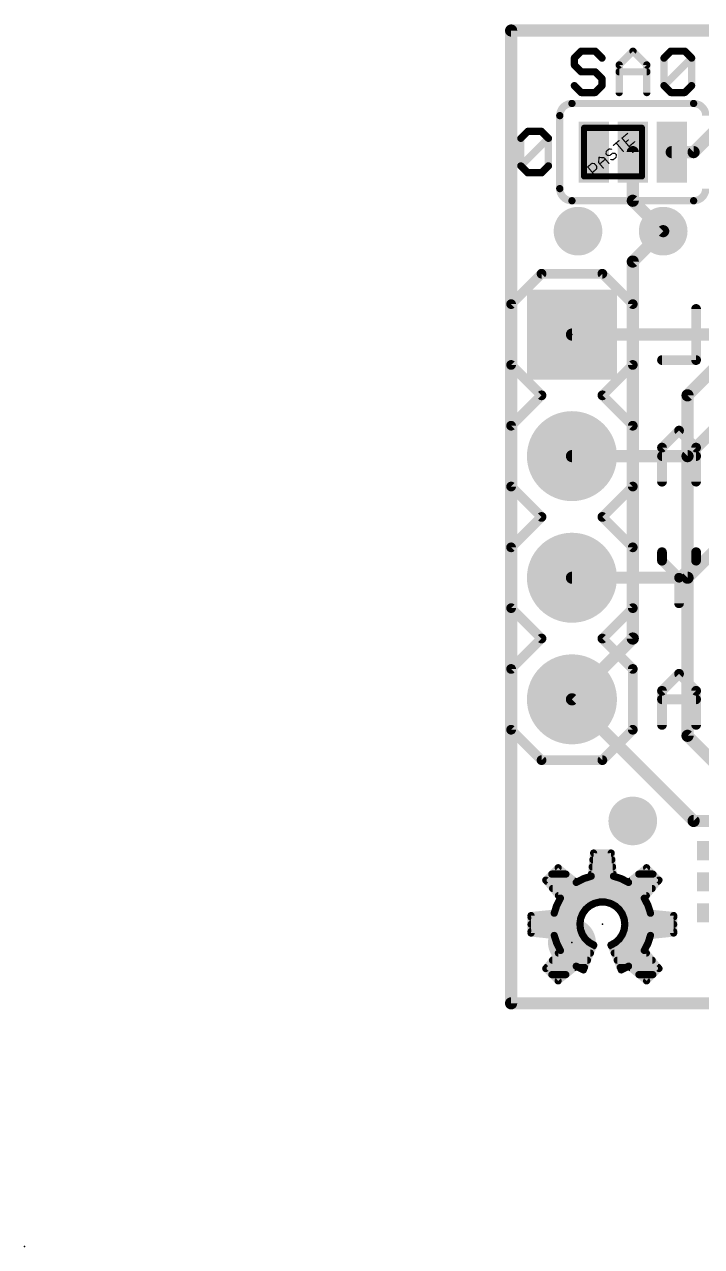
# Model space of a CAD drawing. Extents: x -10.2 to 20.4, y -5.1 to 20.4.
# Drawn here: x -10.16 to 3.98, y -5.08 to 20.45 of the extents above; entities that cross this region are included whole.
import ezdxf

# ---------------------------------------------------------------- set-up
doc = ezdxf.new("R2010")
doc.units = 0
for name, color, linetype in [('1', 12, 'CONTINUOUS'), ('16', 132, 'CONTINUOUS'), ('17', 110, 'CONTINUOUS'), ('18', 110, 'CONTINUOUS'), ('20', 53, 'CONTINUOUS'), ('21', 41, 'CONTINUOUS'), ('22', 40, 'CONTINUOUS'), ('23', 53, 'CONTINUOUS'), ('24', 53, 'CONTINUOUS'), ('51', 53, 'CONTINUOUS')]:
    doc.layers.add(name, color=color, linetype=linetype)

# ---------------------------------------------------------------- blocks, each defined once
blk = doc.blocks.new('RECT')
blk.add_solid([(-0.5, -0.5), (0.5, -0.5), (-0.5, 0.5), (0.5, 0.5)])
blk = doc.blocks.new('SQUAREP')
blk.add_solid([(-0.5, -0.5), (0.5, -0.5), (-0.5, 0.5), (0.5, 0.5)])
blk = doc.blocks.new('ROUNDP')
at = {"const_width": 0.5}
blk.add_lwpolyline([(0, -0.25, 1), (0, 0.25, 1), (0, -0.25)], format="xyb", dxfattribs=at)
blk = doc.blocks.new('PIE')
at = {"const_width": 0.5}
blk.add_lwpolyline([(0, -0.25, 1), (0, 0.25, 1), (0, -0.25)], format="xyb", dxfattribs=at)
blk = doc.blocks.new('ROUNDV')
at = {"const_width": 0.5}
blk.add_lwpolyline([(0, -0.25, 1), (0, 0.25, 1), (0, -0.25)], format="xyb", dxfattribs=at)

msp = doc.modelspace()

# ---------------------------------------------------------------- linework, layer by layer
at = {"layer": '1', "const_width": 0.254}
for points in [[(0, 0), (0, 20.32)], [(0, 20.32), (20.32, 20.32)], [(5.08, 19.05), (3.81, 17.78)], [(2.54, 16.764), (2.54, 17.78)], [(3.81, 17.78), (3.3528, 17.78)], [(3.175, 16.129), (2.54, 16.764)], [(1.27, 13.97), (5.588, 13.97)], [(3.683, 11.43), (4.953, 12.7)], [(1.27, 11.43), (3.683, 11.43)], [(3.683, 8.89), (4.953, 10.16)], [(1.27, 8.89), (3.683, 8.89)], [(1.27, 6.35), (3.81, 3.81)], [(3.81, 3.81), (8.128, 3.81)], [(20.32, 0), (0, 0)]]:
    msp.add_lwpolyline(points, dxfattribs=at)
at = {"layer": '1', "const_width": 0.127}
for points in [[(0.0635, 20.32, 1), (-0.0635, 20.32)], [(0, 20.3835, 1), (0, 20.2565)], [(2.6035, 17.78, 1), (2.4765, 17.78)], [(3.3528, 17.8435, 1), (3.3528, 17.7165)], [(3.7651, 17.8249, 1), (3.8549, 17.7351)], [(3.81, 17.7165, 1), (3.81, 17.8435)], [(2.5849, 16.8089, 1), (2.4951, 16.7191)], [(2.4765, 16.764, 1), (2.6035, 16.764)], [(3.1301, 16.0841, 1), (3.2199, 16.1739)], [(1.27, 14.0335, 1), (1.27, 13.9065)], [(1.27, 11.4935, 1), (1.27, 11.3665)], [(3.6381, 11.4749, 1), (3.7279, 11.3851)], [(3.683, 11.3665, 1), (3.683, 11.4935)], [(1.27, 8.9535, 1), (1.27, 8.8265)], [(3.6381, 8.9349, 1), (3.7279, 8.8451)], [(3.683, 8.8265, 1), (3.683, 8.9535)], [(1.3149, 6.3949, 1), (1.2251, 6.3051)], [(3.81, 3.8735, 1), (3.81, 3.7465)], [(3.7651, 3.7651, 1), (3.8549, 3.8549)], [(0, 0.0635, 1), (0, -0.0635)], [(-0.0635, 0, 1), (0.0635, 0)]]:
    msp.add_lwpolyline(points, format="xyb", dxfattribs=at)
at = {"layer": '16', "const_width": 0.254}
for points in [[(0, 0), (0, 20.32)], [(0, 20.32), (20.32, 20.32)], [(2.54, 15.494), (3.175, 16.129)], [(2.54, 7.62), (2.54, 15.494)], [(3.683, 12.7), (5.08, 14.097)], [(3.683, 5.588), (3.683, 12.7)], [(1.27, 6.35), (2.54, 7.62)], [(6.985, 2.286), (3.683, 5.588)], [(20.32, 0), (0, 0)]]:
    msp.add_lwpolyline(points, dxfattribs=at)
at = {"layer": '16', "const_width": 0.127}
for points in [[(0.0635, 20.32, 1), (-0.0635, 20.32)], [(0, 20.3835, 1), (0, 20.2565)], [(3.2199, 16.0841, 1), (3.1301, 16.1739)], [(2.6035, 15.494, 1), (2.4765, 15.494)], [(2.4951, 15.5389, 1), (2.5849, 15.4491)], [(3.7465, 12.7, 1), (3.6195, 12.7)], [(3.6381, 12.7449, 1), (3.7279, 12.6551)], [(2.4765, 7.62, 1), (2.6035, 7.62)], [(2.5849, 7.5751, 1), (2.4951, 7.6649)], [(1.2251, 6.3949, 1), (1.3149, 6.3051)], [(3.7279, 5.6329, 1), (3.6381, 5.5431)], [(3.6195, 5.588, 1), (3.7465, 5.588)], [(0, 0.0635, 1), (0, -0.0635)], [(-0.0635, 0, 1), (0.0635, 0)]]:
    msp.add_lwpolyline(points, format="xyb", dxfattribs=at)
at = {"layer": '20', "const_width": 0.254}
for points in [[(0, 0), (0, 20.32)], [(0, 20.32), (20.32, 20.32)], [(20.32, 0), (0, 0)]]:
    msp.add_lwpolyline(points, dxfattribs=at)
at = {"layer": '20', "const_width": 0.127}
for points in [[(0.0635, 20.32, 1), (-0.0635, 20.32)], [(0, 20.3835, 1), (0, 20.2565)], [(0, 0.0635, 1), (0, -0.0635)], [(-0.0635, 0, 1), (0.0635, 0)]]:
    msp.add_lwpolyline(points, format="xyb", dxfattribs=at)
at = {"layer": '21'}
for points, const_width in [([(1.4649, 19.8889), (1.3208, 19.7449)], 0.1524), ([(1.753, 19.8889), (1.4649, 19.8889)], 0.1524), ([(1.897, 19.7449), (1.753, 19.8889)], 0.1524), ([(2.2563, 19.6008), (2.5444, 19.8889)], 0.1524), ([(2.5444, 19.8889), (2.8325, 19.6008)], 0.1524), ([(3.1918, 19.7449), (3.3359, 19.8889)], 0.1524), ([(3.3359, 19.8889), (3.624, 19.8889)], 0.1524), ([(3.624, 19.8889), (3.7681, 19.7449)], 0.1524), ([(1.3208, 19.7449), (1.3208, 19.6008)], 0.1524), ([(1.3208, 19.6008), (1.4649, 19.4568)], 0.1524), ([(2.2563, 19.0246), (2.2563, 19.6008)], 0.1524), ([(2.8325, 19.6008), (2.8325, 19.0246)], 0.1524), ([(3.1918, 19.1687), (3.1918, 19.7449)], 0.1524), ([(3.1918, 19.1687), (3.7681, 19.7449)], 0.1524), ([(3.7681, 19.7449), (3.7681, 19.1687)], 0.1524), ([(1.4649, 19.4568), (1.753, 19.4568)], 0.1524), ([(1.753, 19.4568), (1.897, 19.3127)], 0.1524), ([(2.2563, 19.4568), (2.8325, 19.4568)], 0.1524), ([(1.4649, 19.0246), (1.3208, 19.1687)], 0.1524), ([(1.897, 19.1687), (1.753, 19.0246)], 0.1524), ([(1.897, 19.3127), (1.897, 19.1687)], 0.1524), ([(3.3359, 19.0246), (3.1918, 19.1687)], 0.1524), ([(3.7681, 19.1687), (3.624, 19.0246)], 0.1524), ([(1.753, 19.0246), (1.4649, 19.0246)], 0.1524), ([(3.624, 19.0246), (3.3359, 19.0246)], 0.1524), ([(1.27, 18.796), (3.81, 18.796)], 0.1524), ([(1.016, 18.542), (1.016, 17.018)], 0.1524), ([(0.2032, 18.0685), (0.3473, 18.2125)], 0.1524), ([(0.2032, 17.4923), (0.2032, 18.0685)], 0.1524), ([(0.2032, 17.4923), (0.7794, 18.0685)], 0.1524), ([(0.3473, 18.2125), (0.6354, 18.2125)], 0.1524), ([(0.6354, 18.2125), (0.7794, 18.0685)], 0.1524), ([(0.7794, 18.0685), (0.7794, 17.4923)], 0.1524), ([(0.3473, 17.3482), (0.2032, 17.4923)], 0.1524), ([(0.6354, 17.3482), (0.3473, 17.3482)], 0.1524), ([(0.7794, 17.4923), (0.6354, 17.3482)], 0.1524), ([(3.81, 16.764), (1.27, 16.764)], 0.1524), ([(0.635, 15.24), (0, 14.605)], 0.2032), ([(1.905, 15.24), (0.635, 15.24)], 0.2032), ([(2.54, 14.605), (1.905, 15.24)], 0.2032), ([(0, 13.335), (0, 14.605)], 0.2032), ([(2.54, 14.605), (2.54, 13.335)], 0.2032), ([(0.635, 12.7), (0, 13.335)], 0.2032), ([(2.54, 13.335), (1.905, 12.7)], 0.2032), ([(0, 12.065), (0.635, 12.7)], 0.2032), ([(1.905, 12.7), (2.54, 12.065)], 0.2032), ([(0, 10.795), (0, 12.065)], 0.2032), ([(2.54, 12.065), (2.54, 10.795)], 0.2032), ([(0.635, 10.16), (0, 10.795)], 0.2032), ([(2.54, 10.795), (1.905, 10.16)], 0.2032), ([(0, 9.525), (0.635, 10.16)], 0.2032), ([(1.905, 10.16), (2.54, 9.525)], 0.2032), ([(0, 8.255), (0, 9.525)], 0.2032), ([(2.54, 9.525), (2.54, 8.255)], 0.2032), ([(0.635, 7.62), (0, 8.255)], 0.2032), ([(2.54, 8.255), (1.905, 7.62)], 0.2032), ([(0.635, 7.62), (0, 6.985)], 0.2032), ([(2.54, 6.985), (1.905, 7.62)], 0.2032), ([(0, 5.715), (0, 6.985)], 0.2032), ([(2.54, 6.985), (2.54, 5.715)], 0.2032), ([(0.635, 5.08), (0, 5.715)], 0.2032), ([(2.54, 5.715), (1.905, 5.08)], 0.2032), ([(1.905, 5.08), (0.635, 5.08)], 0.2032)]:
    msp.add_lwpolyline(points, dxfattribs=dict(at, const_width=const_width))
for points, const_width in [([(1.4649, 19.927, 1), (1.4649, 19.8508)], 0.0762), ([(1.4918, 19.862, 1), (1.4379, 19.9159)], 0.0762), ([(1.7799, 19.9159, 1), (1.726, 19.862)], 0.0762), ([(1.753, 19.8508, 1), (1.753, 19.927)], 0.0762), ([(2.5714, 19.9159, 1), (2.5175, 19.862)], 0.0762), ([(2.5714, 19.862, 1), (2.5175, 19.9159)], 0.0762), ([(3.3359, 19.927, 1), (3.3359, 19.8508)], 0.0762), ([(3.3628, 19.862, 1), (3.309, 19.9159)], 0.0762), ([(3.6509, 19.9159, 1), (3.5971, 19.862)], 0.0762), ([(3.624, 19.8508, 1), (3.624, 19.927)], 0.0762), ([(1.3589, 19.7449, 1), (1.2827, 19.7449)], 0.0762), ([(1.2939, 19.7718, 1), (1.3477, 19.7179)], 0.0762), ([(1.3477, 19.6278, 1), (1.2939, 19.5739)], 0.0762), ([(1.8701, 19.7179, 1), (1.924, 19.7718)], 0.0762), ([(2.2944, 19.6008, 1), (2.2182, 19.6008)], 0.0762), ([(2.2294, 19.6278, 1), (2.2833, 19.5739)], 0.0762), ([(2.8706, 19.6008, 1), (2.7944, 19.6008)], 0.0762), ([(2.8056, 19.5739, 1), (2.8595, 19.6278)], 0.0762), ([(3.2299, 19.7449, 1), (3.1537, 19.7449)], 0.0762), ([(3.1649, 19.7718, 1), (3.2188, 19.7179)], 0.0762), ([(3.8062, 19.7449, 1), (3.73, 19.7449)], 0.0762), ([(3.795, 19.7179, 1), (3.7411, 19.7718)], 0.0762), ([(3.7411, 19.7179, 1), (3.795, 19.7718)], 0.0762), ([(1.2827, 19.6008, 1), (1.3589, 19.6008)], 0.0762), ([(1.4649, 19.4949, 1), (1.4649, 19.4187)], 0.0762), ([(1.4379, 19.4298, 1), (1.4918, 19.4837)], 0.0762), ([(1.7799, 19.4837, 1), (1.726, 19.4298)], 0.0762), ([(1.753, 19.4187, 1), (1.753, 19.4949)], 0.0762), ([(2.2563, 19.4949, 1), (2.2563, 19.4187)], 0.0762), ([(2.8325, 19.4187, 1), (2.8325, 19.4949)], 0.0762), ([(1.3477, 19.1956, 1), (1.2939, 19.1417)], 0.0762), ([(1.9351, 19.3127, 1), (1.8589, 19.3127)], 0.0762), ([(1.8589, 19.1687, 1), (1.9351, 19.1687)], 0.0762), ([(1.8701, 19.2858, 1), (1.924, 19.3397)], 0.0762), ([(1.924, 19.1417, 1), (1.8701, 19.1956)], 0.0762), ([(3.2188, 19.1956, 1), (3.1649, 19.1417)], 0.0762), ([(3.1649, 19.1956, 1), (3.2188, 19.1417)], 0.0762), ([(3.1537, 19.1687, 1), (3.2299, 19.1687)], 0.0762), ([(3.73, 19.1687, 1), (3.8062, 19.1687)], 0.0762), ([(3.795, 19.1417, 1), (3.7411, 19.1956)], 0.0762), ([(1.4649, 19.0627, 1), (1.4649, 18.9865)], 0.0762), ([(1.4379, 18.9977, 1), (1.4918, 19.0515)], 0.0762), ([(1.726, 19.0515, 1), (1.7799, 18.9977)], 0.0762), ([(1.753, 18.9865, 1), (1.753, 19.0627)], 0.0762), ([(2.2182, 19.0246, 1), (2.2944, 19.0246)], 0.0762), ([(2.7944, 19.0246, 1), (2.8706, 19.0246)], 0.0762), ([(3.3359, 19.0627, 1), (3.3359, 18.9865)], 0.0762), ([(3.309, 18.9977, 1), (3.3628, 19.0515)], 0.0762), ([(3.5971, 19.0515, 1), (3.6509, 18.9977)], 0.0762), ([(3.624, 18.9865, 1), (3.624, 19.0627)], 0.0762), ([(1.27, 18.796, 0.4142), (1.016, 18.542)], 0.1524), ([(1.27, 18.8341, 1), (1.27, 18.7579)], 0.0762), ([(1.27, 18.7579, 1), (1.27, 18.8341)], 0.0762), ([(4.064, 18.542, 0.4142), (3.81, 18.796)], 0.1524), ([(3.81, 18.8341, 1), (3.81, 18.7579)], 0.0762), ([(3.81, 18.7579, 1), (3.81, 18.8341)], 0.0762), ([(1.0541, 18.542, 1), (0.9779, 18.542)], 0.0762), ([(0.9779, 18.542, 1), (1.0541, 18.542)], 0.0762), ([(0.2413, 18.0685, 1), (0.1651, 18.0685)], 0.0762), ([(0.1763, 18.0954, 1), (0.2301, 18.0415)], 0.0762), ([(0.3473, 18.2506, 1), (0.3473, 18.1744)], 0.0762), ([(0.3742, 18.1856, 1), (0.3203, 18.2395)], 0.0762), ([(0.6623, 18.2395, 1), (0.6084, 18.1856)], 0.0762), ([(0.6354, 18.1744, 1), (0.6354, 18.2506)], 0.0762), ([(0.8175, 18.0685, 1), (0.7413, 18.0685)], 0.0762), ([(0.8064, 18.0415, 1), (0.7525, 18.0954)], 0.0762), ([(0.7525, 18.0415, 1), (0.8064, 18.0954)], 0.0762), ([(0.2301, 17.5192, 1), (0.1763, 17.4653)], 0.0762), ([(0.1763, 17.5192, 1), (0.2301, 17.4653)], 0.0762), ([(0.1651, 17.4923, 1), (0.2413, 17.4923)], 0.0762), ([(0.3473, 17.3863, 1), (0.3473, 17.3101)], 0.0762), ([(0.3203, 17.3213, 1), (0.3742, 17.3751)], 0.0762), ([(0.6084, 17.3751, 1), (0.6623, 17.3213)], 0.0762), ([(0.6354, 17.3101, 1), (0.6354, 17.3863)], 0.0762), ([(0.7413, 17.4923, 1), (0.8175, 17.4923)], 0.0762), ([(0.8064, 17.4653, 1), (0.7525, 17.5192)], 0.0762), ([(1.016, 17.018, 0.4142), (1.27, 16.764)], 0.1524), ([(1.0541, 17.018, 1), (0.9779, 17.018)], 0.0762), ([(0.9779, 17.018, 1), (1.0541, 17.018)], 0.0762), ([(3.81, 16.764, 0.4142), (4.064, 17.018)], 0.1524), ([(1.27, 16.8021, 1), (1.27, 16.7259)], 0.0762), ([(1.27, 16.7259, 1), (1.27, 16.8021)], 0.0762), ([(3.81, 16.8021, 1), (3.81, 16.7259)], 0.0762), ([(3.81, 16.7259, 1), (3.81, 16.8021)], 0.0762), ([(0.635, 15.2908, 1), (0.635, 15.1892)], 0.1016), ([(0.6709, 15.2041, 1), (0.5991, 15.2759)], 0.1016), ([(1.9409, 15.2759, 1), (1.8691, 15.2041)], 0.1016), ([(1.905, 15.1892, 1), (1.905, 15.2908)], 0.1016), ([(0.0508, 14.605, 1), (-0.0508, 14.605)], 0.1016), ([(-0.0359, 14.6409, 1), (0.0359, 14.5691)], 0.1016), ([(2.5908, 14.605, 1), (2.4892, 14.605)], 0.1016), ([(2.5041, 14.5691, 1), (2.5759, 14.6409)], 0.1016), ([(0.0359, 13.3709, 1), (-0.0359, 13.2991)], 0.1016), ([(-0.0508, 13.335, 1), (0.0508, 13.335)], 0.1016), ([(2.4892, 13.335, 1), (2.5908, 13.335)], 0.1016), ([(2.5759, 13.2991, 1), (2.5041, 13.3709)], 0.1016), ([(0.6709, 12.6641, 1), (0.5991, 12.7359)], 0.1016), ([(0.5991, 12.6641, 1), (0.6709, 12.7359)], 0.1016), ([(1.9409, 12.7359, 1), (1.8691, 12.6641)], 0.1016), ([(1.8691, 12.7359, 1), (1.9409, 12.6641)], 0.1016), ([(0.0508, 12.065, 1), (-0.0508, 12.065)], 0.1016), ([(-0.0359, 12.1009, 1), (0.0359, 12.0291)], 0.1016), ([(2.5908, 12.065, 1), (2.4892, 12.065)], 0.1016), ([(2.5041, 12.0291, 1), (2.5759, 12.1009)], 0.1016), ([(0.0359, 10.8309, 1), (-0.0359, 10.7591)], 0.1016), ([(-0.0508, 10.795, 1), (0.0508, 10.795)], 0.1016), ([(2.4892, 10.795, 1), (2.5908, 10.795)], 0.1016), ([(2.5759, 10.7591, 1), (2.5041, 10.8309)], 0.1016), ([(0.6709, 10.1241, 1), (0.5991, 10.1959)], 0.1016), ([(0.5991, 10.1241, 1), (0.6709, 10.1959)], 0.1016), ([(1.9409, 10.1959, 1), (1.8691, 10.1241)], 0.1016), ([(1.8691, 10.1959, 1), (1.9409, 10.1241)], 0.1016), ([(0.0508, 9.525, 1), (-0.0508, 9.525)], 0.1016), ([(-0.0359, 9.5609, 1), (0.0359, 9.4891)], 0.1016), ([(2.5908, 9.525, 1), (2.4892, 9.525)], 0.1016), ([(2.5041, 9.4891, 1), (2.5759, 9.5609)], 0.1016), ([(0.0359, 8.2909, 1), (-0.0359, 8.2191)], 0.1016), ([(-0.0508, 8.255, 1), (0.0508, 8.255)], 0.1016), ([(2.4892, 8.255, 1), (2.5908, 8.255)], 0.1016), ([(2.5759, 8.2191, 1), (2.5041, 8.2909)], 0.1016), ([(0.6709, 7.5841, 1), (0.5991, 7.6559)], 0.1016), ([(0.5991, 7.5841, 1), (0.6709, 7.6559)], 0.1016), ([(1.9409, 7.6559, 1), (1.8691, 7.5841)], 0.1016), ([(1.8691, 7.6559, 1), (1.9409, 7.5841)], 0.1016), ([(0.0508, 6.985, 1), (-0.0508, 6.985)], 0.1016), ([(-0.0359, 7.0209, 1), (0.0359, 6.9491)], 0.1016), ([(2.5908, 6.985, 1), (2.4892, 6.985)], 0.1016), ([(2.5041, 6.9491, 1), (2.5759, 7.0209)], 0.1016), ([(0.0359, 5.7509, 1), (-0.0359, 5.6791)], 0.1016), ([(-0.0508, 5.715, 1), (0.0508, 5.715)], 0.1016), ([(2.4892, 5.715, 1), (2.5908, 5.715)], 0.1016), ([(2.5759, 5.6791, 1), (2.5041, 5.7509)], 0.1016), ([(0.635, 5.1308, 1), (0.635, 5.0292)], 0.1016), ([(0.5991, 5.0441, 1), (0.6709, 5.1159)], 0.1016), ([(1.8691, 5.1159, 1), (1.9409, 5.0441)], 0.1016), ([(1.905, 5.0292, 1), (1.905, 5.1308)], 0.1016)]:
    msp.add_lwpolyline(points, format="xyb", dxfattribs=dict(at, const_width=const_width))
at = {"layer": '22'}
for points, const_width in [([(3.8618, 14.5043), (3.8618, 13.4366)], 0.2032), ([(3.8618, 13.4366), (3.15, 13.4366)], 0.2032), ([(3.5059, 11.9643), (3.15, 11.6084)], 0.2032), ([(3.8618, 11.6084), (3.5059, 11.9643)], 0.2032), ([(3.15, 11.6084), (3.15, 10.8966)], 0.2032), ([(3.8618, 11.4305), (3.15, 11.4305)], 0.2032), ([(3.8618, 10.8966), (3.8618, 11.6084)], 0.2032), ([(3.15, 9.2464), (3.15, 9.4243)], 0.2032), ([(3.8618, 9.4243), (3.8618, 9.2464)], 0.2032), ([(3.5059, 8.8905), (3.15, 9.2464)], 0.2032), ([(3.8618, 9.2464), (3.5059, 8.8905)], 0.2032), ([(3.5059, 8.8905), (3.5059, 8.3566)], 0.2032), ([(3.5059, 6.8843), (3.15, 6.5284)], 0.2032), ([(3.8618, 6.5284), (3.5059, 6.8843)], 0.2032), ([(3.15, 6.5284), (3.15, 5.8166)], 0.2032), ([(3.8618, 6.3505), (3.15, 6.3505)], 0.2032), ([(3.8618, 5.8166), (3.8618, 6.5284)], 0.2032), ([(1.673, 2.6559), (1.7222, 3.1398)], 0.15), ([(1.708, 3), (2.102, 3)], 0.15), ([(1.7222, 3.1398), (2.0878, 3.1398)], 0.15), ([(2.0878, 3.1398), (2.137, 2.6559)], 0.15), ([(0.723, 2.5745), (0.9815, 2.833)], 0.15), ([(0.9815, 2.833), (1.3585, 2.5256)], 0.15), ([(1.6927, 2.85), (2.1173, 2.85)], 0.15), ([(2.4515, 2.5256), (2.8285, 2.833)], 0.15), ([(2.8285, 2.833), (3.087, 2.5745)], 0.15), ([(1.0304, 2.1975), (0.723, 2.5745)], 0.15), ([(0.743, 2.55), (1.3286, 2.55)], 0.15), ([(0.8485, 2.7), (1.1446, 2.7)], 0.15), ([(1.3585, 2.5256), (1.5103, 2.6038)], 0.15), ([(1.4059, 2.55), (2.4041, 2.55)], 0.15), ([(1.5103, 2.6038), (1.673, 2.6559)], 0.15), ([(1.6775, 2.7), (2.1325, 2.7)], 0.15), ([(2.137, 2.6559), (2.2997, 2.6038)], 0.15), ([(2.2997, 2.6038), (2.4515, 2.5256)], 0.15), ([(2.4814, 2.55), (3.067, 2.55)], 0.15), ([(2.6654, 2.7), (2.9615, 2.7)], 0.15), ([(3.087, 2.5745), (2.7796, 2.1975)], 0.15), ([(0.8653, 2.4), (2.9447, 2.4)], 0.15), ([(0.9876, 2.25), (2.8224, 2.25)], 0.15), ([(0.9001, 1.883), (0.9522, 2.0457)], 0.15), ([(0.9522, 2.0457), (1.0304, 2.1975)], 0.15), ([(0.9802, 2.1), (1.7818, 2.1)], 0.15), ([(1.5595, 1.9676), (1.4942, 1.8764)], 0.15), ([(1.6447, 2.0406), (1.5595, 1.9676)], 0.15), ([(1.7448, 2.0914), (1.6447, 2.0406)], 0.15), ([(1.854, 2.1168), (1.7448, 2.0914)], 0.15), ([(1.9662, 2.1156), (1.854, 2.1168)], 0.15), ([(2.0749, 2.0878), (1.9662, 2.1156)], 0.15), ([(2.0272, 2.1), (2.8298, 2.1)], 0.15), ([(2.1739, 2.0349), (2.0749, 2.0878)], 0.15), ([(2.2574, 1.96), (2.1739, 2.0349)], 0.15), ([(2.7796, 2.1975), (2.8578, 2.0457)], 0.15), ([(2.8578, 2.0457), (2.9099, 1.883)], 0.15), ([(0.4162, 1.8338), (0.9001, 1.883)], 0.15), ([(0.4162, 1.4682), (0.4162, 1.8338)], 0.15), ([(0.4162, 1.8), (1.4635, 1.8)], 0.15), ([(0.9216, 1.95), (1.5469, 1.95)], 0.15), ([(1.4523, 1.7723), (1.4365, 1.6612)], 0.15), ([(1.4942, 1.8764), (1.4523, 1.7723)], 0.15), ([(2.3208, 1.8674), (2.2574, 1.96)], 0.15), ([(2.2643, 1.95), (2.8884, 1.95)], 0.15), ([(2.3603, 1.7624), (2.3208, 1.8674)], 0.15), ([(2.3462, 1.8), (3.3938, 1.8)], 0.15), ([(2.3738, 1.651), (2.3603, 1.7624)], 0.15), ([(2.9099, 1.883), (3.3938, 1.8338)], 0.15), ([(3.3938, 1.8338), (3.3938, 1.4682)], 0.15), ([(0.4162, 1.65), (1.4376, 1.65)], 0.15), ([(0.4162, 1.5), (1.4649, 1.5)], 0.15), ([(0.9001, 1.419), (0.4162, 1.4682)], 0.15), ([(1.4365, 1.6612), (1.4475, 1.5495)], 0.15), ([(1.4475, 1.5495), (1.4847, 1.4437)], 0.15), ([(2.3227, 1.4382), (2.3609, 1.5416)], 0.15), ([(2.3455, 1.5), (3.3938, 1.5)], 0.15), ([(2.3609, 1.5416), (2.3738, 1.651)], 0.15), ([(2.3737, 1.65), (3.3938, 1.65)], 0.15), ([(3.3938, 1.4682), (2.9099, 1.419)], 0.15), ([(0.9522, 1.2563), (0.9001, 1.419)], 0.15), ([(0.9222, 1.35), (1.5457, 1.35)], 0.15), ([(1.0304, 1.1045), (0.9522, 1.2563)], 0.15), ([(1.4847, 1.4437), (1.546, 1.3497)], 0.15), ([(1.7256, 1.2179), (1.5103, 0.6982)], 0.15), ([(1.546, 1.3497), (1.6278, 1.273)], 0.15), ([(1.6278, 1.273), (1.7256, 1.2179)], 0.15), ([(2.0844, 1.2179), (2.1806, 1.2717)], 0.15), ([(2.2997, 0.6982), (2.0844, 1.2179)], 0.15), ([(2.1806, 1.2717), (2.2615, 1.3465)], 0.15), ([(2.2615, 1.3465), (2.3227, 1.4382)], 0.15), ([(2.2638, 1.35), (2.8878, 1.35)], 0.15), ([(2.8578, 1.2563), (2.7796, 1.1045)], 0.15), ([(2.9099, 1.419), (2.8578, 1.2563)], 0.15), ([(0.723, 0.7275), (1.0304, 1.1045)], 0.15), ([(0.9812, 1.2), (1.7182, 1.2)], 0.15), ([(0.986, 1.05), (1.656, 1.05)], 0.15), ([(2.0918, 1.2), (2.8288, 1.2)], 0.15), ([(2.154, 1.05), (2.824, 1.05)], 0.15), ([(2.7796, 1.1045), (3.087, 0.7275)], 0.15), ([(0.9815, 0.469), (0.723, 0.7275)], 0.15), ([(0.7413, 0.75), (1.3261, 0.75)], 0.15), ([(0.8637, 0.9), (1.5939, 0.9)], 0.15), ([(1.3585, 0.7764), (0.9815, 0.469)], 0.15), ([(1.5103, 0.6982), (1.3585, 0.7764)], 0.15), ([(1.4098, 0.75), (1.5318, 0.75)], 0.15), ([(2.2161, 0.9), (2.9463, 0.9)], 0.15), ([(2.2782, 0.75), (2.4003, 0.75)], 0.15), ([(2.4515, 0.7764), (2.2997, 0.6982)], 0.15), ([(2.8285, 0.469), (2.4515, 0.7764)], 0.15), ([(2.4839, 0.75), (3.0687, 0.75)], 0.15), ([(3.087, 0.7275), (2.8285, 0.469)], 0.15), ([(0.8505, 0.6), (1.1422, 0.6)], 0.15), ([(2.6678, 0.6), (2.9595, 0.6)], 0.15)]:
    msp.add_lwpolyline(points, dxfattribs=dict(at, const_width=const_width))
for points, const_width in [([(3.9126, 14.5043, 1), (3.811, 14.5043)], 0.1016), ([(3.15, 13.4874, 1), (3.15, 13.3858)], 0.1016), ([(3.8618, 13.3858, 1), (3.8618, 13.4874)], 0.1016), ([(3.811, 13.4366, 1), (3.9126, 13.4366)], 0.1016), ([(3.5418, 12.0002, 1), (3.47, 11.9284)], 0.1016), ([(3.5418, 11.9284, 1), (3.47, 12.0002)], 0.1016), ([(3.2008, 11.6084, 1), (3.0992, 11.6084)], 0.1016), ([(3.1141, 11.6443, 1), (3.1859, 11.5725)], 0.1016), ([(3.15, 11.4813, 1), (3.15, 11.3797)], 0.1016), ([(3.9126, 11.6084, 1), (3.811, 11.6084)], 0.1016), ([(3.8259, 11.5725, 1), (3.8977, 11.6443)], 0.1016), ([(3.8618, 11.3797, 1), (3.8618, 11.4813)], 0.1016), ([(3.0992, 10.8966, 1), (3.2008, 10.8966)], 0.1016), ([(3.811, 10.8966, 1), (3.9126, 10.8966)], 0.1016), ([(3.2008, 9.4243, 1), (3.0992, 9.4243)], 0.1016), ([(3.9126, 9.4243, 1), (3.811, 9.4243)], 0.1016), ([(3.1859, 9.2823, 1), (3.1141, 9.2104)], 0.1016), ([(3.0992, 9.2464, 1), (3.2008, 9.2464)], 0.1016), ([(3.811, 9.2464, 1), (3.9126, 9.2464)], 0.1016), ([(3.8977, 9.2104, 1), (3.8259, 9.2823)], 0.1016), ([(3.5567, 8.8905, 1), (3.4551, 8.8905)], 0.1016), ([(3.47, 8.9264, 1), (3.5418, 8.8545)], 0.1016), ([(3.47, 8.8545, 1), (3.5418, 8.9264)], 0.1016), ([(3.4551, 8.3566, 1), (3.5567, 8.3566)], 0.1016), ([(3.5418, 6.9202, 1), (3.47, 6.8484)], 0.1016), ([(3.5418, 6.8484, 1), (3.47, 6.9202)], 0.1016), ([(3.2008, 6.5284, 1), (3.0992, 6.5284)], 0.1016), ([(3.1141, 6.5643, 1), (3.1859, 6.4925)], 0.1016), ([(3.15, 6.4013, 1), (3.15, 6.2997)], 0.1016), ([(3.9126, 6.5284, 1), (3.811, 6.5284)], 0.1016), ([(3.8259, 6.4925, 1), (3.8977, 6.5643)], 0.1016), ([(3.8618, 6.2997, 1), (3.8618, 6.4013)], 0.1016), ([(3.0992, 5.8166, 1), (3.2008, 5.8166)], 0.1016), ([(3.811, 5.8166, 1), (3.9126, 5.8166)], 0.1016), ([(1.708, 3.0375, 1), (1.708, 2.9625)], 0.075), ([(1.7222, 3.1773, 1), (1.7222, 3.1023)], 0.075), ([(1.7595, 3.136, 1), (1.6849, 3.1436)], 0.075), ([(2.1251, 3.1436, 1), (2.0505, 3.136)], 0.075), ([(2.0878, 3.1023, 1), (2.0878, 3.1773)], 0.075), ([(2.102, 2.9625, 1), (2.102, 3.0375)], 0.075), ([(1.0052, 2.8621, 1), (0.9578, 2.8039)], 0.075), ([(1.008, 2.8065, 1), (0.955, 2.8595)], 0.075), ([(1.6927, 2.8875, 1), (1.6927, 2.8125)], 0.075), ([(2.1173, 2.8125, 1), (2.1173, 2.8875)], 0.075), ([(2.855, 2.8595, 1), (2.802, 2.8065)], 0.075), ([(2.8522, 2.8039, 1), (2.8048, 2.8621)], 0.075), ([(0.7521, 2.5982, 1), (0.6939, 2.5508)], 0.075), ([(0.6965, 2.601, 1), (0.7495, 2.548)], 0.075), ([(0.743, 2.5875, 1), (0.743, 2.5125)], 0.075), ([(0.8485, 2.7375, 1), (0.8485, 2.6625)], 0.075), ([(1.1446, 2.6625, 1), (1.1446, 2.7375)], 0.075), ([(1.3413, 2.5589, 1), (1.3757, 2.4923)], 0.075), ([(1.3286, 2.5125, 1), (1.3286, 2.5875)], 0.075), ([(1.3348, 2.4965, 1), (1.3822, 2.5547)], 0.075), ([(1.4059, 2.5875, 1), (1.4059, 2.5125)], 0.075), ([(1.4989, 2.6395, 1), (1.5218, 2.5681)], 0.075), ([(1.5275, 2.5705, 1), (1.4932, 2.6372)], 0.075), ([(1.6357, 2.6597, 1), (1.7103, 2.6521)], 0.075), ([(1.6775, 2.7375, 1), (1.6775, 2.6625)], 0.075), ([(1.6844, 2.6202, 1), (1.6616, 2.6916)], 0.075), ([(2.1484, 2.6916, 1), (2.1256, 2.6202)], 0.075), ([(2.0997, 2.6521, 1), (2.1743, 2.6597)], 0.075), ([(2.1325, 2.6625, 1), (2.1325, 2.7375)], 0.075), ([(2.3168, 2.6372, 1), (2.2825, 2.5705)], 0.075), ([(2.2882, 2.5681, 1), (2.3111, 2.6395)], 0.075), ([(2.4041, 2.5125, 1), (2.4041, 2.5875)], 0.075), ([(2.4278, 2.5547, 1), (2.4752, 2.4965)], 0.075), ([(2.4343, 2.4923, 1), (2.4687, 2.5589)], 0.075), ([(2.4814, 2.5875, 1), (2.4814, 2.5125)], 0.075), ([(2.6654, 2.7375, 1), (2.6654, 2.6625)], 0.075), ([(2.9615, 2.6625, 1), (2.9615, 2.7375)], 0.075), ([(3.1161, 2.5508, 1), (3.0579, 2.5982)], 0.075), ([(3.0605, 2.548, 1), (3.1135, 2.601)], 0.075), ([(3.067, 2.5125, 1), (3.067, 2.5875)], 0.075), ([(0.8653, 2.4375, 1), (0.8653, 2.3625)], 0.075), ([(0.9876, 2.2875, 1), (0.9876, 2.2125)], 0.075), ([(2.8224, 2.2125, 1), (2.8224, 2.2875)], 0.075), ([(2.9447, 2.3625, 1), (2.9447, 2.4375)], 0.075), ([(0.9188, 2.0628, 1), (0.9855, 2.0285)], 0.075), ([(0.9879, 2.0342, 1), (0.9165, 2.0571)], 0.075), ([(0.9802, 2.1375, 1), (0.9802, 2.0625)], 0.075), ([(1.0637, 2.1803, 1), (0.9971, 2.2147)], 0.075), ([(1.0013, 2.1738, 1), (1.0595, 2.2212)], 0.075), ([(1.59, 1.9457, 1), (1.529, 1.9894)], 0.075), ([(1.6277, 2.0741, 1), (1.6616, 2.0072)], 0.075), ([(1.6691, 2.0122, 1), (1.6203, 2.0691)], 0.075), ([(1.7362, 2.1279, 1), (1.7533, 2.0548)], 0.075), ([(1.7617, 2.0579, 1), (1.7278, 2.1248)], 0.075), ([(1.7818, 2.0625, 1), (1.7818, 2.1375)], 0.075), ([(1.8544, 2.1543, 1), (1.8536, 2.0793)], 0.075), ([(1.8625, 2.0803, 1), (1.8455, 2.1534)], 0.075), ([(1.9755, 2.1519, 1), (1.9569, 2.0793)], 0.075), ([(1.9658, 2.0781, 1), (1.9666, 2.1531)], 0.075), ([(2.0272, 2.1375, 1), (2.0272, 2.0625)], 0.075), ([(2.0926, 2.1208, 1), (2.0572, 2.0547)], 0.075), ([(2.0656, 2.0514, 1), (2.0842, 2.1241)], 0.075), ([(2.1989, 2.0628, 1), (2.1489, 2.007)], 0.075), ([(2.1562, 2.0018, 1), (2.1916, 2.068)], 0.075), ([(2.8129, 2.2147, 1), (2.7463, 2.1803)], 0.075), ([(2.7505, 2.2212, 1), (2.8087, 2.1738)], 0.075), ([(2.8935, 2.0571, 1), (2.8221, 2.0342)], 0.075), ([(2.8245, 2.0285, 1), (2.8912, 2.0628)], 0.075), ([(2.8298, 2.0625, 1), (2.8298, 2.1375)], 0.075), ([(0.4537, 1.8338, 1), (0.3787, 1.8338)], 0.075), ([(0.4124, 1.8711, 1), (0.42, 1.7965)], 0.075), ([(0.4162, 1.8375, 1), (0.4162, 1.7625)], 0.075), ([(0.8644, 1.8944, 1), (0.9358, 1.8716)], 0.075), ([(0.9216, 1.9875, 1), (0.9216, 1.9125)], 0.075), ([(0.9039, 1.8457, 1), (0.8963, 1.9203)], 0.075), ([(1.4175, 1.7862, 1), (1.4871, 1.7583)], 0.075), ([(1.4895, 1.767, 1), (1.4152, 1.7776)], 0.075), ([(1.4637, 1.8982, 1), (1.5246, 1.8545)], 0.075), ([(1.5289, 1.8624, 1), (1.4594, 1.8904)], 0.075), ([(1.4635, 1.7625, 1), (1.4635, 1.8375)], 0.075), ([(1.5351, 1.996, 1), (1.5839, 1.9391)], 0.075), ([(1.5469, 1.9125, 1), (1.5469, 1.9875)], 0.075), ([(2.2884, 1.9812, 1), (2.2265, 1.9388)], 0.075), ([(2.2643, 1.9875, 1), (2.2643, 1.9125)], 0.075), ([(2.2324, 1.9321, 1), (2.2825, 1.9879)], 0.075), ([(2.3559, 1.8806, 1), (2.2857, 1.8542)], 0.075), ([(2.2899, 1.8462, 1), (2.3518, 1.8886)], 0.075), ([(2.3462, 1.8375, 1), (2.3462, 1.7625)], 0.075), ([(2.3976, 1.7669, 1), (2.3231, 1.7579)], 0.075), ([(2.3253, 1.7492, 1), (2.3954, 1.7756)], 0.075), ([(2.9137, 1.9203, 1), (2.9061, 1.8457)], 0.075), ([(2.8742, 1.8716, 1), (2.9456, 1.8944)], 0.075), ([(2.8884, 1.9125, 1), (2.8884, 1.9875)], 0.075), ([(3.4313, 1.8338, 1), (3.3563, 1.8338)], 0.075), ([(3.39, 1.7965, 1), (3.3976, 1.8711)], 0.075), ([(3.3938, 1.7625, 1), (3.3938, 1.8375)], 0.075), ([(0.4162, 1.6875, 1), (0.4162, 1.6125)], 0.075), ([(0.4162, 1.5375, 1), (0.4162, 1.4625)], 0.075), ([(0.42, 1.5055, 1), (0.4124, 1.4309)], 0.075), ([(1.4738, 1.6648, 1), (1.3991, 1.6575)], 0.075), ([(1.3993, 1.6665, 1), (1.4736, 1.6559)], 0.075), ([(1.4828, 1.562, 1), (1.4121, 1.5371)], 0.075), ([(1.4101, 1.5458, 1), (1.4848, 1.5532)], 0.075), ([(1.4376, 1.6125, 1), (1.4376, 1.6875)], 0.075), ([(1.4649, 1.4625, 1), (1.4649, 1.5375)], 0.075), ([(2.3455, 1.5375, 1), (2.3455, 1.4625)], 0.075), ([(2.3236, 1.546, 1), (2.3981, 1.5372)], 0.075), ([(2.396, 1.5286, 1), (2.3257, 1.5545)], 0.075), ([(2.3737, 1.6875, 1), (2.3737, 1.6125)], 0.075), ([(2.411, 1.6466, 1), (2.3366, 1.6554)], 0.075), ([(2.3366, 1.6465, 1), (2.411, 1.6555)], 0.075), ([(3.3976, 1.4309, 1), (3.39, 1.5055)], 0.075), ([(3.3938, 1.6125, 1), (3.3938, 1.6875)], 0.075), ([(3.3938, 1.4625, 1), (3.3938, 1.5375)], 0.075), ([(0.3787, 1.4682, 1), (0.4537, 1.4682)], 0.075), ([(0.9358, 1.4304, 1), (0.8644, 1.4076)], 0.075), ([(0.9222, 1.3875, 1), (0.9222, 1.3125)], 0.075), ([(0.8963, 1.3817, 1), (0.9039, 1.4563)], 0.075), ([(0.9855, 1.2735, 1), (0.9188, 1.2392)], 0.075), ([(0.9165, 1.2449, 1), (0.9879, 1.2678)], 0.075), ([(1.5161, 1.4641, 1), (1.4532, 1.4232)], 0.075), ([(1.4493, 1.4312, 1), (1.52, 1.4561)], 0.075), ([(1.5716, 1.377, 1), (1.5203, 1.3223)], 0.075), ([(1.5145, 1.3292, 1), (1.5774, 1.3702)], 0.075), ([(1.5457, 1.3125, 1), (1.5457, 1.3875)], 0.075), ([(1.6462, 1.3056, 1), (1.6094, 1.2403)], 0.075), ([(1.6022, 1.2456, 1), (1.6535, 1.3003)], 0.075), ([(1.7602, 1.2035, 1), (1.691, 1.2323)], 0.075), ([(1.7072, 1.1852, 1), (1.744, 1.2506)], 0.075), ([(2.119, 1.2323, 1), (2.0498, 1.2035)], 0.075), ([(2.0661, 1.2506, 1), (2.1027, 1.1852)], 0.075), ([(2.1551, 1.2993, 1), (2.206, 1.2442)], 0.075), ([(2.1989, 1.239, 1), (2.1622, 1.3045)], 0.075), ([(2.2303, 1.3674, 1), (2.2927, 1.3257)], 0.075), ([(2.2638, 1.3875, 1), (2.2638, 1.3125)], 0.075), ([(2.2869, 1.319, 1), (2.236, 1.3741)], 0.075), ([(2.2875, 1.4511, 1), (2.3579, 1.4252)], 0.075), ([(2.3539, 1.4173, 1), (2.2915, 1.459)], 0.075), ([(2.8221, 1.2678, 1), (2.8935, 1.2449)], 0.075), ([(2.8912, 1.2392, 1), (2.8245, 1.2735)], 0.075), ([(2.9061, 1.4563, 1), (2.9137, 1.3817)], 0.075), ([(2.9456, 1.4076, 1), (2.8742, 1.4304)], 0.075), ([(2.8878, 1.3125, 1), (2.8878, 1.3875)], 0.075), ([(3.3563, 1.4682, 1), (3.4313, 1.4682)], 0.075), ([(0.9812, 1.2375, 1), (0.9812, 1.1625)], 0.075), ([(0.986, 1.0875, 1), (0.986, 1.0125)], 0.075), ([(0.9971, 1.0873, 1), (1.0637, 1.1217)], 0.075), ([(1.0595, 1.0808, 1), (1.0013, 1.1282)], 0.075), ([(1.656, 1.0125, 1), (1.656, 1.0875)], 0.075), ([(1.7182, 1.1625, 1), (1.7182, 1.2375)], 0.075), ([(2.0918, 1.2375, 1), (2.0918, 1.1625)], 0.075), ([(2.154, 1.0875, 1), (2.154, 1.0125)], 0.075), ([(2.8087, 1.1282, 1), (2.7505, 1.0808)], 0.075), ([(2.7463, 1.1217, 1), (2.8129, 1.0873)], 0.075), ([(2.824, 1.0125, 1), (2.824, 1.0875)], 0.075), ([(2.8288, 1.1625, 1), (2.8288, 1.2375)], 0.075), ([(0.7495, 0.754, 1), (0.6965, 0.701)], 0.075), ([(0.6939, 0.7512, 1), (0.7521, 0.7038)], 0.075), ([(0.7413, 0.7875, 1), (0.7413, 0.7125)], 0.075), ([(0.8637, 0.9375, 1), (0.8637, 0.8625)], 0.075), ([(1.3757, 0.8097, 1), (1.3413, 0.7431)], 0.075), ([(1.3261, 0.7125, 1), (1.3261, 0.7875)], 0.075), ([(1.3822, 0.7473, 1), (1.3348, 0.8055)], 0.075), ([(1.4098, 0.7875, 1), (1.4098, 0.7125)], 0.075), ([(1.4931, 0.6649, 1), (1.5275, 0.7315)], 0.075), ([(1.5318, 0.7125, 1), (1.5318, 0.7875)], 0.075), ([(1.5939, 0.8625, 1), (1.5939, 0.9375)], 0.075), ([(2.2161, 0.9375, 1), (2.2161, 0.8625)], 0.075), ([(2.2782, 0.7875, 1), (2.2782, 0.7125)], 0.075), ([(2.2825, 0.7315, 1), (2.3169, 0.6649)], 0.075), ([(2.4003, 0.7125, 1), (2.4003, 0.7875)], 0.075), ([(2.4752, 0.8055, 1), (2.4278, 0.7473)], 0.075), ([(2.4687, 0.7431, 1), (2.4343, 0.8097)], 0.075), ([(2.4839, 0.7875, 1), (2.4839, 0.7125)], 0.075), ([(2.9463, 0.8625, 1), (2.9463, 0.9375)], 0.075), ([(3.0579, 0.7038, 1), (3.1161, 0.7512)], 0.075), ([(3.1135, 0.701, 1), (3.0605, 0.754)], 0.075), ([(3.0687, 0.7125, 1), (3.0687, 0.7875)], 0.075), ([(0.8505, 0.6375, 1), (0.8505, 0.5625)], 0.075), ([(0.9578, 0.4981, 1), (1.0052, 0.4399)], 0.075), ([(0.955, 0.4425, 1), (1.008, 0.4955)], 0.075), ([(1.1422, 0.5625, 1), (1.1422, 0.6375)], 0.075), ([(1.4757, 0.7126, 1), (1.5449, 0.6838)], 0.075), ([(2.2651, 0.6838, 1), (2.3343, 0.7126)], 0.075), ([(2.6678, 0.6375, 1), (2.6678, 0.5625)], 0.075), ([(2.802, 0.4955, 1), (2.855, 0.4425)], 0.075), ([(2.8048, 0.4399, 1), (2.8522, 0.4981)], 0.075), ([(2.9595, 0.5625, 1), (2.9595, 0.6375)], 0.075)]:
    msp.add_lwpolyline(points, format="xyb", dxfattribs=dict(at, const_width=const_width))
at = {"layer": '23'}
for p in [(2.54, 17.78), (1.27, 13.97), (1.27, 1.27), (-10.16, -5.08)]:
    msp.add_point(p, dxfattribs=at)
at = {"layer": '24'}
msp.add_point((1.905, 1.651), dxfattribs=at)
at = {"layer": '51'}
for points, const_width in [([(2.7305, 18.288), (1.524, 18.288)], 0.127), ([(1.524, 18.288), (1.524, 17.272)], 0.127), ([(2.4319, 18.1708), (2.3151, 18.0727)], 0.0254), ([(2.7305, 17.272), (2.7305, 18.288)], 0.127), ([(2.1359, 17.9224), (2.2528, 18.0204)], 0.0254), ([(2.3414, 17.7962), (2.1944, 17.9714)], 0.0254), ([(2.3151, 18.0727), (2.4622, 17.8975)], 0.0254), ([(2.3886, 17.9851), (2.447, 18.0341)], 0.0254), ([(2.4622, 17.8975), (2.579, 17.9955)], 0.0254), ([(1.8266, 17.5633), (1.836, 17.6708)], 0.0254), ([(1.836, 17.6708), (1.9435, 17.6614)], 0.0254), ([(1.8511, 17.5341), (1.968, 17.6321)], 0.0254), ([(1.9435, 17.6614), (2.0415, 17.5445)], 0.0254), ([(1.986, 17.7966), (1.9813, 17.7429)], 0.0254), ([(1.9813, 17.7429), (2.0058, 17.7136)], 0.0254), ([(2.0444, 17.8456), (1.986, 17.7966)], 0.0254), ([(2.0058, 17.7136), (2.0595, 17.7089)], 0.0254), ([(2.0981, 17.8409), (2.0444, 17.8456)], 0.0254), ([(2.0595, 17.7089), (2.1179, 17.758)], 0.0254), ([(2.133, 17.6213), (2.0793, 17.626)], 0.0254), ([(2.1179, 17.758), (2.1717, 17.7533)], 0.0254), ([(2.1915, 17.6703), (2.133, 17.6213)], 0.0254), ([(2.1717, 17.7533), (2.1962, 17.7241)], 0.0254), ([(2.1962, 17.7241), (2.1915, 17.6703)], 0.0254), ([(1.5985, 17.4714), (1.6861, 17.5449)], 0.0254), ([(1.7455, 17.2961), (1.5985, 17.4714)], 0.0254), ([(1.6861, 17.5449), (1.7398, 17.5402)], 0.0254), ([(1.7841, 17.4281), (1.6965, 17.3546)], 0.0254), ([(1.7398, 17.5402), (1.7888, 17.4818)], 0.0254), ([(1.7888, 17.4818), (1.7841, 17.4281)], 0.0254), ([(1.9247, 17.4465), (1.8266, 17.5633)], 0.0254), ([(1.524, 17.272), (2.7305, 17.272)], 0.127)]:
    msp.add_lwpolyline(points, dxfattribs=dict(at, const_width=const_width))
for points, const_width in [([(1.524, 18.3197, 1), (1.524, 18.2563)], 0.0635), ([(1.5557, 18.288, 1), (1.4923, 18.288)], 0.0635), ([(2.436, 18.1659, 1), (2.4278, 18.1756)], 0.0127), ([(2.7623, 18.288, 1), (2.6987, 18.288)], 0.0635), ([(2.7305, 18.2563, 1), (2.7305, 18.3197)], 0.0635), ([(2.1318, 17.9273, 1), (2.14, 17.9175)], 0.0127), ([(2.1992, 17.9755, 1), (2.1895, 17.9673)], 0.0127), ([(2.2569, 18.0156, 1), (2.2487, 18.0253)], 0.0127), ([(2.32, 18.0768, 1), (2.3102, 18.0686)], 0.0127), ([(2.311, 18.0776, 1), (2.3192, 18.0679)], 0.0127), ([(2.3845, 17.99, 1), (2.3927, 17.9802)], 0.0127), ([(2.4511, 18.0293, 1), (2.443, 18.039)], 0.0127), ([(2.4581, 17.9023, 1), (2.4662, 17.8926)], 0.0127), ([(2.4573, 17.8934, 1), (2.467, 17.9015)], 0.0127), ([(2.5831, 17.9906, 1), (2.5749, 18.0004)], 0.0127), ([(1.8366, 17.6771, 1), (1.8355, 17.6644)], 0.0127), ([(1.8424, 17.6702, 1), (1.8297, 17.6713)], 0.0127), ([(1.9483, 17.6654, 1), (1.9386, 17.6573)], 0.0127), ([(1.9429, 17.655, 1), (1.944, 17.6677)], 0.0127), ([(1.9721, 17.6273, 1), (1.9639, 17.637)], 0.0127), ([(1.9861, 17.7469, 1), (1.9764, 17.7388)], 0.0127), ([(1.975, 17.7434, 1), (1.9876, 17.7423)], 0.0127), ([(1.9923, 17.796, 1), (1.9797, 17.7971)], 0.0127), ([(1.9819, 17.8014, 1), (1.9901, 17.7917)], 0.0127), ([(2.0063, 17.72, 1), (2.0052, 17.7073)], 0.0127), ([(2.0009, 17.7096, 1), (2.0107, 17.7177)], 0.0127), ([(2.045, 17.8519, 1), (2.0438, 17.8393)], 0.0127), ([(2.0485, 17.8407, 1), (2.0403, 17.8505)], 0.0127), ([(2.0554, 17.7138, 1), (2.0636, 17.7041)], 0.0127), ([(2.059, 17.7026, 1), (2.0601, 17.7153)], 0.0127), ([(2.0799, 17.6323, 1), (2.0788, 17.6197)], 0.0127), ([(2.0976, 17.8346, 1), (2.0987, 17.8472)], 0.0127), ([(2.1185, 17.7643, 1), (2.1174, 17.7516)], 0.0127), ([(2.122, 17.7531, 1), (2.1139, 17.7628)], 0.0127), ([(2.129, 17.6262, 1), (2.1371, 17.6164)], 0.0127), ([(2.1325, 17.615, 1), (2.1336, 17.6276)], 0.0127), ([(2.1765, 17.7573, 1), (2.1668, 17.7492)], 0.0127), ([(2.1711, 17.7469, 1), (2.1722, 17.7596)], 0.0127), ([(2.1851, 17.6709, 1), (2.1978, 17.6698)], 0.0127), ([(2.1956, 17.6655, 1), (2.1874, 17.6752)], 0.0127), ([(2.2025, 17.7235, 1), (2.1898, 17.7246)], 0.0127), ([(2.1913, 17.72, 1), (2.201, 17.7281)], 0.0127), ([(2.3366, 17.7921, 1), (2.3463, 17.8002)], 0.0127), ([(1.6033, 17.4755, 1), (1.5936, 17.4673)], 0.0127), ([(1.5944, 17.4763, 1), (1.6025, 17.4665)], 0.0127), ([(1.6866, 17.5513, 1), (1.6855, 17.5386)], 0.0127), ([(1.6902, 17.5401, 1), (1.682, 17.5498)], 0.0127), ([(1.6924, 17.3594, 1), (1.7006, 17.3497)], 0.0127), ([(1.7447, 17.5443, 1), (1.7349, 17.5362)], 0.0127), ([(1.7393, 17.5339, 1), (1.7404, 17.5466)], 0.0127), ([(1.7778, 17.4286, 1), (1.7905, 17.4275)], 0.0127), ([(1.7882, 17.4232, 1), (1.78, 17.433)], 0.0127), ([(1.7952, 17.4813, 1), (1.7825, 17.4824)], 0.0127), ([(1.784, 17.4777, 1), (1.7937, 17.4859)], 0.0127), ([(1.8315, 17.5674, 1), (1.8218, 17.5592)], 0.0127), ([(1.8203, 17.5639, 1), (1.833, 17.5628)], 0.0127), ([(1.8471, 17.539, 1), (1.8552, 17.5292)], 0.0127), ([(1.9198, 17.4424, 1), (1.9295, 17.4506)], 0.0127), ([(2.0367, 17.5404, 1), (2.0464, 17.5486)], 0.0127), ([(1.524, 17.3038, 1), (1.524, 17.2403)], 0.0635), ([(1.4923, 17.272, 1), (1.5557, 17.272)], 0.0635), ([(1.7407, 17.2921, 1), (1.7504, 17.3002)], 0.0127), ([(2.6987, 17.272, 1), (2.7623, 17.272)], 0.0635), ([(2.7305, 17.2403, 1), (2.7305, 17.3038)], 0.0635)]:
    msp.add_lwpolyline(points, format="xyb", dxfattribs=dict(at, const_width=const_width))

# ---------------------------------------------------------------- block references
at = {"layer": '1'}
for p, xscale, yscale, rotation in [((1.7272, 17.78), 0.635, 1.27, 180), ((2.54, 17.78), 0.635, 1.27, 180), ((3.3528, 17.78), 0.635, 1.27, 180), ((4.255, 3.19), 0.4, 0.75, 270), ((4.255, 2.54), 0.4, 0.75, 270), ((4.255, 1.89), 0.4, 0.75, 270)]:
    msp.add_blockref('RECT', p, dxfattribs=dict(at, xscale=xscale, yscale=yscale, rotation=rotation))
msp.add_blockref('PIE', (1.27, 1.27), dxfattribs=at)
at = {"layer": '17', "xscale": 1.8796, "yscale": 1.8796}
for name, p in [('SQUAREP', (1.27, 13.97)), ('SQUAREP', (1.27, 13.97)), ('ROUNDP', (1.27, 11.43)), ('ROUNDP', (1.27, 11.43)), ('ROUNDP', (1.27, 8.89)), ('ROUNDP', (1.27, 8.89)), ('ROUNDP', (1.27, 6.35)), ('ROUNDP', (1.27, 6.35))]:
    msp.add_blockref(name, p, dxfattribs=at)
at = {"layer": '18', "xscale": 1.016, "yscale": 1.016}
for p in [(1.397, 16.129), (1.397, 16.129), (3.175, 16.129), (3.175, 16.129), (2.54, 3.81), (2.54, 3.81)]:
    msp.add_blockref('ROUNDV', p, dxfattribs=at)
at = {"layer": '51', "xscale": 0.508, "yscale": 0.508, "rotation": 270}
for p in [(1.27, 13.97), (1.27, 11.43), (1.27, 8.89), (1.27, 6.35)]:
    msp.add_blockref('RECT', p, dxfattribs=at)

doc.saveas('drawing.dxf')
